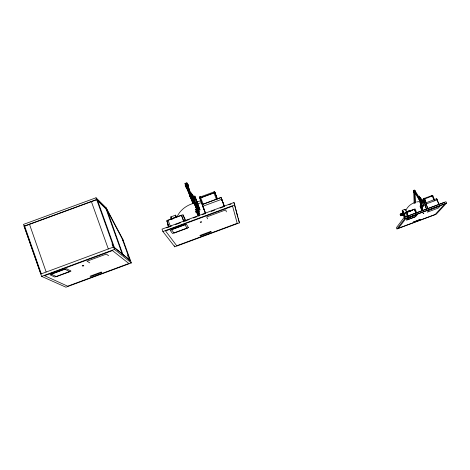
<?xml version="1.0" encoding="UTF-8"?>
<svg xmlns="http://www.w3.org/2000/svg" width="470" height="470" viewBox="0 0 470 470"><rect width="100%" height="100%" fill="white"/><g stroke="black" fill="none" stroke-linecap="round" stroke-linejoin="round"><path stroke-width="0.7" d="M400.181 214.326L400.834 215.806L403.842 214.672C400.082 217.728 398.396 213.221 403.284 213.121M403.824 213.462L406.738 212.234A3.701 0.564 69.3 0 0 405.663 209.955L405.134 209.309L404.964 210.055M420.074 202.118C421.907 200.132 422.019 204.421 420.292 202.852C419.734 201.618 420.562 202.394 420.521 203.175M420.791 205.76L421.208 207.07M172.508 218.491L173.348 218.18M405.968 210.237C407.555 206.677 410.733 204.033 414.329 202.641M177.096 216.699C180.339 209.679 187.201 204.803 194.627 203.046M405.122 217.07L404.159 214.637L405.71 212.534L415.169 209.003L416.872 213.309M415.897 212.875L414.434 209.179L406.638 212.093L408.73 217.769M407.373 212.193L407.807 211.988M408.031 211.858L407.919 211.459L408.06 211.823L408.647 211.641M407.995 211.365C408.6 210.813 408.994 211.835 408.136 211.723C407.778 210.854 411.732 210.419 407.889 211.5M408.136 211.723L409.1 211.353M404.165 217.351L396.486 227.609L397.003 228.919L436.213 214.238L446.5 203.122L445.948 201.73L404.165 217.351L404.717 218.744L397.003 228.919M408.736 211.159L409.247 210.93L409.37 211.336M410.257 211.236L410.686 211.03M411.086 210.713L410.551 210.842M414.434 209.179L415.551 212.393M426.56 209.297L422.8 199.809L423.787 199.057M423.241 199.262L424.868 203.381L423.458 198.992L423.899 198.44L424.451 198.234L426.126 202.734L436.706 198.722L439.021 204.538M423.423 199.509L424.451 198.234M434.638 200.185L432.588 195.326L424.304 198.416L424.598 198.88M420.374 205.801L422.272 210.601L422.001 210.918L420.11 206.124L420.374 205.801L420.926 205.596L422.824 210.395M420.926 205.596L420.11 206.124M431.495 196.184L432.036 195.532L432.253 196.084M421.19 208.862L422.007 208.333L421.737 208.657M432.277 195.696L432.588 195.326M424.968 205.278L426.084 203.957L437.065 199.915M426.484 203.927L426.008 204.045L427.929 208.886M426.225 204.597L425.262 205.737L426.631 205.226M436.706 198.722L438.992 204.75M171.174 219.39L170.951 218.779L173.736 218.115L171.797 218.832M409.029 211.247C409.74 210.619 406.297 212.352 408.7 211.359M408.894 211.277L407.966 211.588L408.595 211.406M411.514 210.472L410.586 210.801M172.966 218.785L173.266 218.673M172.226 218.767L172.801 218.556M172.314 218.814L172.743 218.656M400.181 214.226L403.818 212.816M400.205 214.479L403.36 213.233M400.246 214.661C400.687 213.451 402.59 214.367 404.094 213.145M400.569 214.69L404.182 213.333M400.311 214.866L400.622 214.52M400.657 214.902L403.665 213.768M400.387 215.078L400.763 214.937M400.469 215.289L403.742 213.979M400.793 215.319L403.806 214.191M400.646 215.63L403.848 214.373M400.857 215.654L403.871 214.52M406.086 216.787L444.344 202.482M404.717 218.744L446.5 203.122M414.164 203.586L413.671 190.479L414.217 190.274L415.069 192.077L415.457 202.97M414.599 191.472L415.151 191.267L415.016 190.82M414.916 203.169L414.517 192.277L415.069 192.077M415.116 193.452L414.569 193.658L413.723 191.86M415.78 192.753L415.521 191.619L414.969 191.825L415.363 193.523L415.909 193.317M418.564 196.442L418.012 196.654L418.4 198.352M421.972 208.862L422.518 208.657L419.951 197.365L419.181 196.149L418.629 196.354L419.393 197.57L421.713 207.74L421.537 207.452M419.393 197.57L419.951 197.365M418.67 197.958C419.616 200.073 417.513 197.106 419.222 197.753M419.587 198.07L414.517 190.021L413.964 190.227L419.034 198.275L419.587 198.07L419.974 199.774M420.468 199.633L419.422 199.979L415.363 193.523M423.458 198.992L424.011 198.787M424.522 198.969L432.888 195.784M422.8 199.809L423.353 199.603M422.295 201.254L423.946 200.637M422.73 202.353L424.381 201.736M404.981 209.332L402.232 210.36L402.355 211.735A3.701 0.552 69.3 0 0 402.855 213.404M421.461 206.618L422.007 206.412L421.243 205.19M420.738 206.982C421.566 209.25 419.61 205.549 421.402 207.041M408.06 211.823L408.677 211.594M407.367 212.199L407.872 211.894M404.159 214.637L404.987 214.332M167.661 224.049C169.699 228.702 166.362 223.274 167.949 223.021M167.391 223.55L167.972 223.127M168.054 225.095L168.695 224.854M121.777 254.176L122.235 254.006L129.849 260.075M122.429 254.687L122.887 254.523L106.232 207.893L96.027 197.782L23.5 224.39L41.613 276.36L65.918 287.193L131.336 262.93L122.858 239.342L106.232 207.893M129.479 260.433L130.566 260.779L113.658 247.008L40.884 273.998L24.105 226.123L96.644 199.503L106.761 209.596L123.61 241.439M174.77 246.821L239.447 222.833L233.978 202.523L162.015 229.131L162.879 231.504L174.77 246.821L174.376 245.751M190.52 193.411L191.466 193.058L192.207 194.985M190.591 193.57L189.645 193.916L190.538 196.225M191.466 193.058L192.183 195.115L191.231 195.461L198.563 214.508L199.503 214.161L198.775 212.088M190.591 196.654L191.543 196.307L186.854 182.807L185.92 183.147L190.591 196.654L191.707 199.544L192.653 199.192M192.712 199.309L193.658 198.963L192.941 196.907L195.267 202.952M205.607 213.815L199.356 196.942L200.308 196.595L200.443 196.907L214.608 191.684L217.287 199.016M200.719 197.682L214.902 192.453M201.448 197.594L213.351 193.205M214.954 192.612L213.956 192.8M194.85 202.858L196.102 202.394L196.707 204.05M201.765 202.411L197.729 203.898L197.318 202.823L197.042 202.035L201.078 200.555M194.545 203.921L194.222 203.087L194.492 203.868L194.962 203.692M194.58 204.109L194.903 204.944L196.795 204.256M224.302 206.124L221.059 197.412L203.134 204.203L216.382 199.315L213.668 192.03L213.891 192.671M217.328 198.963L220.477 197.8M198.164 216.235L195.555 209.356L196.625 209.279M170.393 226.381L168.037 220.113L181.432 215.16L183.782 221.429M168.959 226.91L166.744 220.853L168.037 220.113M168.847 220.078L182.995 214.849L185.985 220.971M166.727 227.815L171.515 226.047M175.621 224.531L180.404 222.757M184.51 221.241L189.292 219.472M193.399 217.957L196.818 216.688M202.288 214.667L205.707 213.404M211.177 211.383L214.596 210.113M220.066 208.093L223.485 206.829M228.955 204.808L231.011 204.05M113.969 247.819L114.451 247.637L97.513 200.361M41.613 276.36L114.51 249.394L131.336 262.93M162.879 231.504L234.865 204.879M24.181 226.334L96.72 199.715L106.761 209.596L106.308 209.767M193.076 203.845L184.969 183.553L185.903 183.212L188.77 190.614M186.061 186.578L187.001 186.238M187.947 188.576L187.013 188.922L186.355 187.107M409.346 211.259L409.399 210.936M410.95 210.871L411.526 210.678M170.951 218.779L172.155 218.621M414.998 191.126L415.415 191.989M421.596 202.77L421.337 202.306M416.649 201.959L419.017 201.63M176.315 217.305L175.498 215.131L176.144 217.281M89.741 262.853L87.056 261.203L106.32 254.076L108.576 255.709M113.658 247.008L122.165 253.8M122.858 239.342L122.177 238.737L129.92 260.268M188.217 186.502L187.524 184.639M419.927 198.346L419.951 197.946M166.744 220.853L167.532 221.975M421.755 207.434L422.518 208.657M421.126 206.8L419.034 198.275M415.58 191.971L415.257 190.973L415.697 192.024M420.903 202.77L420.867 202.194M171.139 217.287L170.845 216.846L171.48 219.008M184.969 183.553L185.703 185.433M414.111 191.789C413.571 191.443 414.846 193.699 414.094 191.378M197.523 214.508L197.265 213.979L198.205 213.633L198.886 215.313M195.555 209.356L195.82 209.896M419.833 197.659L419.634 197.335L419.651 197.694M421.837 206.571L422.072 207.476L421.807 207.006M413.671 190.479L414.517 192.277M207.564 218.832L206.718 216.934L225.747 209.896L226.364 211.87M203.222 207.352L204.062 209.25M202.341 204.838L202.541 205.284L199.356 196.942M203.716 208.328L202.811 206.271L221.752 199.28L222.48 201.565M196.231 211.083L196.83 212.687M190.99 197.588L186.843 185.814L187.783 185.468L188.887 188.341M198.757 212.164L197.329 208.322M198.54 210.143L198.863 210.971M197.047 202.047L197.194 202.423M167.537 223.743L167.332 223.362M176.561 217.434L175.563 215.16L170.921 216.876L171.315 217.957M194.263 197.294L193.828 196.278L199.069 210.36L196.818 204.033M186.191 186.572L192.982 203.299M185.515 185.068L186.249 186.901M192.265 198.945L193.887 202.964M192.066 198.757L193.987 203.51M192.3 195.285L192.876 196.871M432.335 195.99L433.863 199.844M424.375 198.328L425.867 202.094M423.899 198.44L427.953 208.674M425.045 205.19L426.707 209.391M412.366 210.413L412.014 210.137L412.155 210.495M410.586 211.341L410.445 210.983L410.533 211.412M408.653 211.142L408.8 211.5M407.625 211.858L407.766 212.217M407.596 211.9L407.737 212.258M407.537 211.976L407.649 212.375M406.638 212.093L408.101 215.789M405.71 212.534L407.167 216.229M403.977 213.263L405.451 217.017M403.284 213.022L402.232 210.36L402.902 210.989A3.701 0.552 69.3 0 1 404.312 214.173M403.19 214.302L404.412 217.416M187.612 184.857L188.029 185.967M195.696 204.215L195.849 204.597L195.173 202.787M192.183 195.115L199.503 214.161M186.854 182.807L187.959 185.674M188.165 186.337L188.423 187.001M192.735 199.162L197.112 210.736L198.07 210.313M190.121 195.285L190.379 195.955M194.709 198.44L195.273 199.909M195.784 204.297L198.052 210.208M190.097 196.572C189.328 194.656 191.237 199.691 190.186 196.812M196.055 212.005C195.085 209.538 197.065 214.69 196.096 212.211M185.491 186.273C184.481 183.694 186.531 189.028 185.515 186.431M198.904 211.171L199.227 211.993L198.557 210.202M239.447 222.833L238.114 218.609M216.394 196.483L215.072 192.982L217.263 198.933M197.306 202.476L194.768 195.931L200.008 210.014L197.535 203.081M224.384 206.359L221.059 197.412M221.746 199.568L224.243 206.295M194.492 203.868L194.915 204.949M216.805 197.594L217.205 198.669M200.308 196.595L203.134 204.203M200.373 199.257L200.86 200.572M201.589 202.547L205.537 213.21M202.876 206.418L205.449 213.362M196.495 209.009L199.057 215.947M198.487 211.388L198.763 212.17M182.995 214.849L185.215 220.9M181.432 215.16L183.905 221.893M172.214 218.474L172.449 219.079M170.998 218.85L171.221 219.461M197.547 203.357L197.735 203.91M127.546 255.046L128.275 257.067M106.05 208.897L122.235 254.006M96.027 197.782L114.51 249.394M112.013 243.801L113.246 247.243M185.803 185.773L185.644 185.309M91.333 201.454L108.323 248.983M196.213 202.729L196.096 202.388M29.451 224.161L46.148 271.966M24.593 225.947L41.266 273.775M194.204 202.987L194.374 203.463M188.188 186.337L190.526 193.07M190.996 197.488L191.707 199.544M214.608 191.684L215.213 193.429M414.787 191.925L414.881 192.418L414.822 192.007M420.274 197.993C419.534 195.99 420.256 199.051 420.274 197.993A4.453 0.746 69.3 0 1 422.736 201.941A4.453 0.746 69.3 0 1 423.241 206.054M222.151 200.361L222.774 202.335M233.978 202.523L235.417 208.116M235.775 209.514L237.755 217.211M419.181 196.149L419.569 197.852M418.523 197.465L418.611 197.858M418.823 198.769L418.911 199.162M432.576 196.237A2.667 0.476 69.3 0 1 432.805 196.542M433.064 196.989A2.667 0.476 69.3 0 1 433.334 197.541M433.604 198.17A2.667 0.476 69.3 0 1 433.845 198.822M434.051 199.462A2.667 0.476 69.3 0 1 434.198 200.038M419.875 198.04A4.453 0.746 69.3 0 1 422.042 201.771A4.453 0.746 69.3 0 1 423.059 206.312A4.453 0.746 69.3 0 1 421.061 203.357M403.131 213.545A2.303 0.347 69.3 0 1 403.037 211.853A2.303 0.347 69.3 0 1 404.412 215.348A2.303 0.347 69.3 0 1 403.56 214.649M404.599 215.054A3.701 0.552 69.3 0 1 404.87 217.252A3.701 0.552 69.3 0 1 403.548 215.172M405.916 211.018A2.303 0.352 69.3 0 1 406.127 211.406M406.356 211.888A2.303 0.352 69.3 0 1 406.585 212.428M403.395 214.426A2.056 0.335 69.2 0 0 403.63 214.937L404.253 215.877A2.926 0.476 69.2 0 0 404.482 215.583L404.188 214.22A2.056 0.335 69.2 0 0 403.536 212.587L402.784 211.6L402.978 213.309A2.056 0.335 69.2 0 0 403.172 213.868M413.612 191.59L414.041 192.682L413.635 191.584M418.224 197.864L418.658 198.969L418.247 197.864M420.292 206.888L420.726 207.981L420.315 206.882M421.943 206.271L422.371 207.37L422.007 206.301M405.951 218.433L398.454 228.238L435.097 214.526L444.896 203.868L405.951 218.433M407.895 218.08L406.321 220.113L415.662 216.617L417.36 214.537L407.895 218.08M408.829 217.639L407.049 219.931L414.74 217.052L416.626 214.725L408.829 217.639M413.782 221.869L413.459 222.245L420.38 219.402L413.782 221.869M423.358 213.345L423.088 213.656L423.911 213.139L423.358 213.345M429.016 210.237L427.277 212.187L438.24 208.087L440.108 206.089L429.016 210.237M83.172 265.421L82.221 265.773L82.849 266.132L83.795 265.785L83.172 265.421M201.195 221.74L200.255 222.087L200.508 222.586L201.442 222.239L201.195 221.74M70.876 271.055L54.755 277.024L49.932 274.762L66.399 268.67L70.876 271.055M188.4 227.55L172.478 233.449L170.187 230.276L186.449 224.261L188.4 227.55M69.725 271.725L56.465 276.63L51.083 274.08L64.666 269.057L69.725 271.725M187.119 228.267L174.018 233.12L171.48 229.542L184.892 224.584L187.119 228.267M101.132 272.089L90.081 276.19L90.833 276.595L101.843 272.512L101.132 272.089M210.866 231.405L199.938 235.452L200.249 236.022L211.136 231.986L210.866 231.405M128.862 263.505L67.692 286.189L44.574 275.69L112.453 250.581L128.862 263.505M237.215 223.321L176.732 245.751L165.54 230.946L232.574 206.154L237.215 223.321M192.7 194.921L193.387 196.789L192.7 194.921M188.652 186.249L187.959 184.393L188.652 186.249"/></g></svg>
